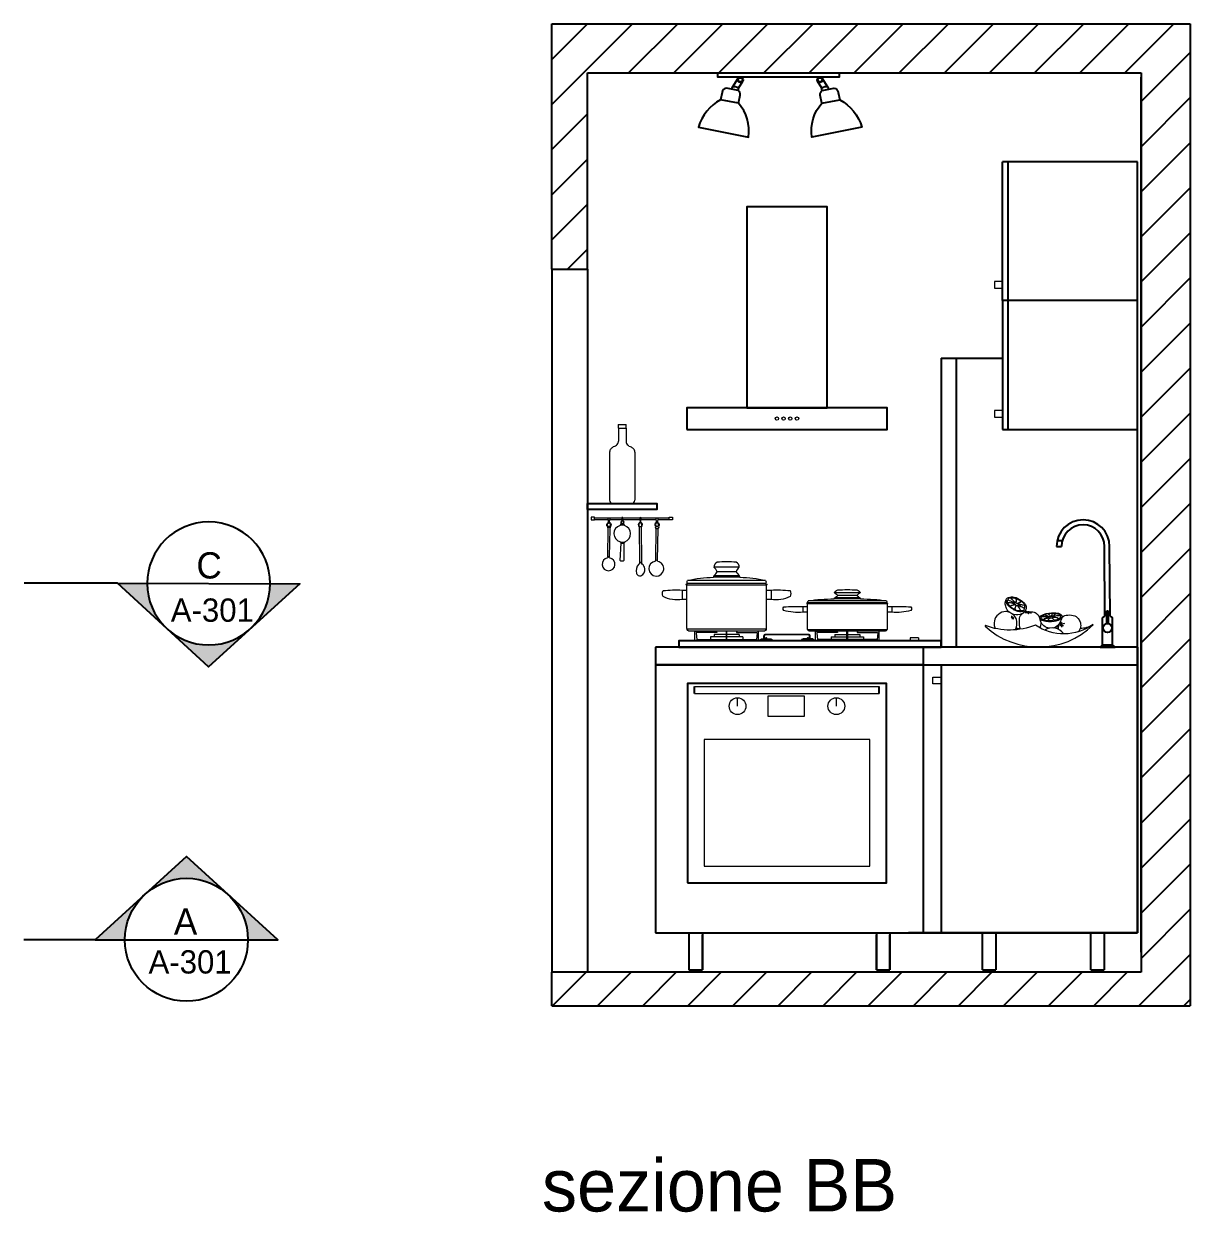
# Model space of a CAD drawing. Header units: inches. Extents: x 17 to 5794, y -332 to 770.
# Drawn here: x 2289.6 to 2637.9, y 412.7 to 767.7 of the extents above; entities that cross this region are included whole.
import ezdxf

# ---------------------------------------------------------------- set-up
doc = ezdxf.new("R2010")
doc.units = ezdxf.units.IN
doc.header["$MEASUREMENT"] = 0
doc.layers.get('Defpoints').update_dxf_attribs({"color": 6})
for name, color, linetype in [('A-ANNO-SYMB', 3, 'Continuous'), ('A-FURN', 5, 'Continuous'), ('A-SECT-MCUT', 7, 'Continuous'), ('porta sez', 8, 'Continuous'), ('tratt', 2, 'Continuous')]:
    doc.layers.add(name, color=color, linetype=linetype)
doc.layers.add('accessori', color=9, linetype='Continuous', lineweight=13)

# ---------------------------------------------------------------- blocks, each defined once
blk = doc.blocks.new('Sezioni')
h = blk.add_hatch(color=256)
h.dxf.hatch_style = 1
h.paths.add_polyline_path([(52520.8, 47455.1), (52264, 47220.9), (52417.6, 47220.9, -0.210523)])
h.paths.add_polyline_path([(52735.1, 47651.7), (52520.8, 47455.1, -0.388338), (52949.4, 47455.1)])
h.paths.add_polyline_path([(52949.4, 47455.1, -0.210523), (53052.6, 47220.9), (53206.2, 47220.9)])
blk.add_lwpolyline([(52264, 47220.9), (53206.2, 47220.9), (52735.1, 47651.7)], close=True)
blk.add_circle((52735.1, 47220.9), 317.5)

msp = doc.modelspace()

# ---------------------------------------------------------------- hatches: boundary and pattern name
at = {"layer": 'Defpoints'}
h = msp.add_hatch(dxfattribs=at)
h.set_pattern_fill('ANSI31', color=256, scale=3)
h.set_pattern_definition([(45, (-309.113, -962.129), (-6.735192, 6.735192), [])])
h.paths.add_polyline_path([(2457.921, 753.023), (2623.255, 753.023), (2623.255, 484.346), (2457.921, 484.346)], flags=16)
h.paths.add_polyline_path([(2457.921, 484.346), (2447.255, 484.346), (2447.255, 474.344), (2637.909, 474.344), (2637.909, 767.678), (2447.255, 767.678), (2447.255, 694.346), (2457.921, 694.346)])

# ---------------------------------------------------------------- linework, layer by layer
at = {"color": 0, "linetype": 'ByBlock'}
for p, q in [((2597.969, 611.547), (2599.469, 611.547)), ((2598.161, 613.282), (2599.707, 613.281)), ((2612.451, 590.69), (2612.341, 611.547)), ((2613.967, 590.69), (2613.841, 611.547)), ((2614.717, 582.188), (2614.717, 590.219))]:
    msp.add_line(p, q, dxfattribs=at)
for p, q in [((2611.722, 590.219), (2612.451, 590.69)), ((2611.722, 582.188), (2611.722, 590.219)), ((2612.993, 592.301), (2613.434, 592.301)), ((2612.996, 588.463), (2612.993, 592.301)), ((2613.434, 592.301), (2613.431, 588.465)), ((2613.967, 590.69), (2614.717, 590.219)), ((2611.061, 581.483), (2611.722, 582.188)), ((2611.061, 581.483), (2615.467, 581.483)), ((2611.722, 582.188), (2614.717, 582.188)), ((2615.467, 581.483), (2614.717, 582.188))]:
    msp.add_line(p, q)
msp.add_circle((2613.219, 587.177), 1.305, dxfattribs=at)
for radius in [7.936, 6.436]:
    msp.add_arc((2605.905, 611.547), radius, 0, 180, dxfattribs=at)
at = {"layer": 'A-ANNO-SYMB'}
for p, q in [((2317.528, 600.577), (2289.639, 600.577)), ((2310.865, 494.038), (2289.553, 494.055))]:
    msp.add_line(p, q, dxfattribs=at)
at = {"layer": 'A-FURN'}
for p, q in [((2501.171, 748.753), (2502.891, 751.384)), ((2529.72, 748.753), (2528.001, 751.384)), ((2502.975, 743.947), (2497.619, 744.988)), ((2527.916, 743.947), (2533.272, 744.988)), ((2622.194, 496.15), (2622.194, 667.81)), ((2581.899, 650.156), (2581.899, 652.156)), ((2622.194, 581.483), (2478.208, 581.483)), ((2478.208, 581.483), (2478.208, 496.15)), ((2558.194, 581.483), (2558.194, 576.15)), ((2558.194, 581.483), (2558.194, 576.15)), ((2622.194, 581.483), (2622.194, 496.15)), ((2478.208, 576.15), (2622.194, 576.15)), ((2558.208, 576.15), (2478.208, 576.15)), ((2518.208, 576.15), (2503.208, 576.15)), ((2558.208, 496.15), (2558.208, 576.15)), ((2563.527, 576.15), (2563.527, 496.15)), ((2563.527, 576.15), (2563.527, 496.15)), ((2478.208, 496.15), (2558.208, 496.15)), ((2488.214, 496.15), (2488.214, 485.11)), ((2492.208, 496.15), (2492.208, 485.11)), ((2492.208, 485.11), (2492.208, 495.479)), ((2492.208, 485.11), (2492.208, 495.479)), ((2544.208, 496.15), (2544.208, 485.11)), ((2544.208, 485.11), (2544.208, 495.479)), ((2548.208, 496.15), (2548.208, 485.781)), ((2548.208, 496.15), (2548.208, 485.11)), ((2548.208, 485.11), (2548.208, 495.479)), ((2622.194, 496.15), (2553.739, 496.15)), ((2563.527, 496.15), (2622.194, 496.15)), ((2575.846, 485.11), (2575.846, 496.15)), ((2579.846, 496.15), (2579.846, 485.11)), ((2608.194, 485.11), (2608.194, 496.15)), ((2612.194, 496.15), (2612.194, 485.11)), ((2488.214, 485.11), (2492.208, 485.11)), ((2544.208, 485.11), (2548.201, 485.11)), ((2575.846, 485.11), (2579.84, 485.11)), ((2608.194, 485.11), (2612.187, 485.11))]:
    msp.add_line(p, q, dxfattribs=at)
at = {"layer": 'A-FURN', "ltscale": 11}
for p, q in [((2581.894, 684.983), (2581.894, 726.483)), ((2583.394, 726.483), (2581.894, 726.483)), ((2583.394, 726.483), (2583.394, 646.483)), ((2622.194, 726.483), (2583.394, 726.483)), ((2622.194, 646.483), (2622.194, 726.483)), ((2583.394, 685.483), (2583.394, 684.483)), ((2581.894, 684.983), (2581.894, 646.483)), ((2583.394, 684.983), (2581.894, 684.983)), ((2622.194, 684.983), (2583.394, 684.983)), ((2563.527, 667.81), (2581.894, 667.81)), ((2563.527, 667.81), (2563.527, 581.483)), ((2568.045, 667.81), (2568.045, 581.483)), ((2581.894, 646.483), (2622.194, 646.483))]:
    msp.add_line(p, q, dxfattribs=at)
at = {"layer": 'A-FURN'}
for points in [[(2496.832, 753.023), (2533.113, 753.023), (2533.113, 751.75), (2496.832, 751.75)], [(2505.472, 652.983), (2529.472, 652.983), (2529.472, 712.983), (2505.472, 712.983)], [(2487.572, 646.483), (2547.372, 646.483), (2547.372, 652.983), (2487.572, 652.983)], [(2457.921, 624.353), (2478.627, 624.353), (2478.627, 622.549), (2457.921, 622.549)], [(2563.527, 583.38), (2485.216, 583.38), (2485.216, 581.483), (2563.527, 581.483)], [(2487.724, 511.078), (2547.224, 511.078), (2547.224, 570.578), (2487.724, 570.578)]]:
    msp.add_lwpolyline(points, close=True, dxfattribs=at)
for points in [[(2502.863, 747.724, 0.2118588), (2503.014, 748.405), (2504.258, 750.539)], [(2528.028, 747.724, -0.2118588), (2527.877, 748.405), (2526.633, 750.539)]]:
    msp.add_lwpolyline(points, format="xyb", dxfattribs=at)
for points in [[(2502.975, 743.947), (2503.496, 746.326, 0.2754265), (2502.863, 747.724), (2499.441, 748.421, 0.3376025), (2498.102, 747.181), (2497.619, 744.988, 0.1935338), (2491.039, 736.798), (2505.983, 733.836, 0.2261473)], [(2527.916, 743.947), (2527.395, 746.326, -0.2754265), (2528.028, 747.724), (2531.45, 748.421, -0.3376025), (2532.789, 747.181), (2533.272, 744.988, -0.1935338), (2539.852, 736.798), (2524.908, 733.836, -0.2261473)]]:
    msp.add_lwpolyline(points, format="xyb", close=True, dxfattribs=at)
for centre, radius in [((2503.564, 750.944), 0.804), ((2503.564, 750.944), 0.624), ((2527.327, 750.944), 0.804), ((2527.327, 750.944), 0.624)]:
    msp.add_circle(centre, radius, dxfattribs=at)
for centre, radius, start, end in [((2501.696, 748.174), 0.782, 132.13487, 183.93746), ((2501.74, 746.712), 2.119, 53.02123, 105.56655), ((2529.151, 746.712), 2.119, 74.43345, 126.97877), ((2529.195, 748.174), 0.782, 356.06254, 47.86513)]:
    msp.add_arc(centre, radius, start, end, dxfattribs=at)
at = {"layer": 'A-SECT-MCUT', "linetype": 'ByBlock', "ltscale": 11}
for p, q in [((2447.255, 694.346), (2447.255, 767.678)), ((2637.909, 767.678), (2637.909, 474.344)), ((2457.921, 694.346), (2457.921, 753.023)), ((2623.255, 753.023), (2623.255, 484.346)), ((2447.255, 694.346), (2457.921, 694.346)), ((2623.255, 484.346), (2447.255, 484.346)), ((2447.255, 474.344), (2447.255, 484.346)), ((2447.255, 474.344), (2637.909, 474.344))]:
    msp.add_line(p, q, dxfattribs=at)
at = {"layer": 'A-SECT-MCUT'}
msp.add_line((2457.921, 753.023), (2623.255, 753.023), dxfattribs=at)
for points in [[(2447.255, 767.678), (2637.909, 767.678)], [(2623.255, 490.344), (2623.255, 751.678)]]:
    msp.add_lwpolyline(points, dxfattribs=at)
at = {"layer": 'accessori'}
for p, q in [((2581.899, 690.656), (2579.436, 690.656)), ((2579.436, 690.656), (2579.436, 688.656)), ((2579.436, 688.656), (2581.899, 688.656)), ((2581.899, 652.156), (2579.436, 652.156)), ((2579.436, 652.156), (2579.436, 650.156)), ((2579.436, 650.156), (2581.899, 650.156)), ((2459.974, 620.099), (2464.121, 620.099)), ((2459.974, 619.615), (2464.118, 619.615)), ((2464.524, 619.615), (2468.191, 619.615)), ((2464.547, 620.099), (2468.2, 620.099)), ((2468.524, 618.263), (2468.113, 618.263)), ((2468.437, 620.099), (2473.496, 620.099)), ((2468.446, 619.615), (2473.509, 619.615)), ((2473.915, 619.615), (2478.46, 619.615)), ((2473.938, 620.099), (2478.437, 620.099)), ((2478.935, 619.615), (2482.314, 619.615)), ((2478.958, 620.099), (2482.314, 620.099)), ((2473.495, 617.538), (2473.936, 617.538)), ((2478.217, 607.504), (2478.809, 607.473)), ((2503.241, 605.312), (2495.652, 605.312)), ((2502.293, 603.984), (2496.6, 603.984)), ((2511.116, 601.375), (2487.777, 601.375)), ((2511.116, 600.426), (2487.777, 600.426)), ((2503.432, 602.324), (2495.507, 602.324)), ((2503.287, 602.798), (2495.652, 602.798)), ((2486.164, 598.529), (2486.164, 595.683)), ((2511.305, 599.952), (2487.588, 599.952)), ((2512.728, 598.529), (2512.728, 595.683)), ((2539.292, 597.666), (2531.703, 597.666)), ((2538.344, 596.869), (2532.651, 596.869)), ((2522.216, 593.596), (2522.216, 591.888)), ((2522.216, 593.596), (2523.639, 593.596)), ((2547.356, 594.45), (2523.639, 594.45)), ((2523.639, 586.765), (2523.639, 594.45)), ((2547.167, 595.303), (2523.828, 595.303)), ((2547.167, 594.734), (2523.828, 594.734)), ((2539.483, 595.873), (2531.558, 595.873)), ((2539.339, 596.157), (2531.703, 596.157)), ((2547.356, 594.45), (2547.356, 586.765)), ((2547.356, 593.596), (2548.78, 593.596)), ((2548.78, 593.596), (2548.78, 591.888)), ((2523.639, 591.888), (2522.216, 591.888)), ((2548.78, 591.888), (2547.356, 591.888)), ((2511.261, 586.857), (2487.632, 586.857)), ((2547.312, 586.593), (2523.683, 586.593)), ((2546.408, 586.196), (2524.587, 586.196)), ((2490.543, 583.76), (2499.352, 583.76)), ((2494.615, 584.519), (2494.615, 583.76)), ((2499.352, 584.519), (2494.615, 584.519)), ((2499.352, 585.278), (2495.733, 585.278)), ((2495.733, 585.278), (2495.733, 584.519)), ((2503.16, 585.278), (2499.541, 585.278)), ((2504.278, 584.519), (2499.541, 584.519)), ((2499.541, 583.76), (2508.35, 583.76)), ((2503.16, 585.278), (2503.16, 584.519)), ((2504.278, 584.519), (2504.278, 583.76)), ((2509.421, 583.77), (2513.089, 583.77)), ((2509.421, 583.77), (2509.421, 583.38)), ((2509.737, 583.929), (2512.773, 583.929)), ((2509.737, 583.929), (2509.737, 583.77)), ((2511.065, 583.929), (2511.065, 584.131)), ((2511.445, 583.929), (2511.445, 584.131)), ((2512.773, 583.929), (2512.773, 583.77)), ((2513.089, 583.77), (2513.089, 583.38)), ((2525.523, 583.77), (2521.855, 583.77)), ((2521.855, 583.77), (2521.855, 583.38)), ((2525.207, 583.929), (2522.171, 583.929)), ((2522.171, 583.929), (2522.171, 583.77)), ((2523.499, 583.929), (2523.499, 584.131)), ((2523.879, 583.929), (2523.879, 584.131)), ((2525.207, 583.929), (2525.207, 583.77)), ((2525.523, 583.77), (2525.523, 583.38)), ((2535.403, 583.76), (2526.594, 583.76)), ((2530.666, 584.519), (2530.666, 583.76)), ((2530.666, 584.519), (2535.403, 584.519)), ((2531.784, 585.278), (2535.403, 585.278)), ((2531.784, 585.278), (2531.784, 584.519)), ((2535.592, 585.278), (2539.211, 585.278)), ((2535.592, 584.519), (2540.329, 584.519)), ((2544.401, 583.76), (2535.592, 583.76)), ((2539.211, 585.278), (2539.211, 584.519)), ((2540.329, 584.519), (2540.329, 583.76)), ((2556.808, 584.274), (2554.243, 584.274)), ((2554.243, 584.274), (2554.243, 583.38)), ((2556.808, 584.274), (2556.808, 583.38)), ((2561.069, 572.476), (2563.532, 572.476)), ((2561.069, 570.476), (2561.069, 572.476)), ((2489.903, 569.757), (2545.046, 569.757)), ((2563.532, 570.476), (2561.069, 570.476)), ((2489.903, 567.578), (2545.046, 567.578)), ((2502.724, 563.832), (2502.724, 566.332)), ((2532.224, 563.832), (2532.224, 566.332))]:
    msp.add_line(p, q, dxfattribs=at)
at = {"layer": 'accessori', "linetype": 'Continuous'}
for p, q in [((2467.061, 647.994), (2467.061, 646.881)), ((2467.061, 647.994), (2469.487, 647.994)), ((2467.061, 646.881), (2467.135, 646.881)), ((2467.061, 646.881), (2469.487, 646.881)), ((2467.135, 646.881), (2467.135, 643.031)), ((2469.413, 646.881), (2469.413, 643.031)), ((2469.487, 646.881), (2469.487, 647.994)), ((2464.505, 639.705), (2464.505, 625.332)), ((2472.043, 639.705), (2472.043, 625.332)), ((2472.043, 639.705), (2472.043, 625.332)), ((2465.484, 624.353), (2468.274, 624.353)), ((2471.064, 624.353), (2468.274, 624.353))]:
    msp.add_line(p, q, dxfattribs=at)
at = {"layer": 'accessori'}
for points in [[(2459.974, 619.461), (2459.974, 620.246), (2458.986, 620.246), (2458.986, 619.461)], [(2482.314, 620.246), (2483.302, 620.246), (2483.302, 619.461), (2482.314, 619.461)], [(2511.731, 560.832), (2522.731, 560.832), (2522.731, 566.832), (2511.731, 566.832)], [(2492.724, 516.078), (2542.224, 516.078), (2542.224, 553.912), (2492.724, 553.912)]]:
    msp.add_lwpolyline(points, close=True, dxfattribs=at)
for points in [[(2463.96, 617.426, -0.5647578), (2464.097, 618.678, 0.1698701), (2464.22, 619.003, -0.0193531), (2464.105, 619.716), (2464.121, 620.099, -0.1837444), (2464.547, 620.099), (2464.547, 619.716, 0.0154589), (2464.404, 619.003, 0.168403), (2464.529, 618.678, -0.5239228), (2464.735, 617.488)], [(2478.362, 616.87), (2478.217, 607.504, -0.3348314), (2478.18, 607.117, 12.7805113), (2478.873, 607.093, -0.2305285), (2478.809, 607.473), (2479.026, 616.87)], [(2469.062, 612.966, 0.0053521), (2468.79, 612.551), (2468.77, 607.349, -0.4420879), (2467.641, 607.349), (2468.01, 612.551, 0.0873446), (2467.723, 612.921)], [(2463.968, 608.421, -0.2761309), (2463.906, 608.109, 13.1402256), (2464.488, 608.109, -0.2894844), (2464.427, 608.421)], [(2473.388, 606.813, -0.3745523), (2473.276, 606.217, 0.3162585), (2472.583, 603.486, 0.4296962), (2473.856, 602.756, 0.3367569), (2475.035, 604.963, 0.1735061), (2474.193, 606.292, -0.2990263), (2474.131, 606.813)], [(2503.432, 602.324, -0.0608976), (2511.116, 601.375, -0.2728287), (2511.116, 600.426, -0.8730817), (2511.305, 599.952), (2511.305, 587.144, -0.4142136), (2510.357, 586.196), (2488.536, 586.196, -0.4142136), (2487.588, 587.144), (2487.588, 599.952, -1.2119052), (2487.777, 600.426, -0.2728287), (2487.777, 601.375, -0.0612609), (2495.507, 602.324, -0.0612609)], [(2487.588, 595.683), (2486.164, 595.683, -0.1573889), (2480.472, 596.568, -0.2194074), (2480.472, 598.367, -0.0329245), (2486.164, 598.529), (2487.588, 598.529)], [(2511.305, 598.529), (2512.728, 598.529, -0.0329245), (2518.421, 598.367, -0.2194074), (2518.421, 596.568, -0.1573889), (2512.728, 595.683), (2511.305, 595.683)], [(2582.963, 595.167, -0.4052327), (2583.632, 596.317, -0.1118742), (2585.332, 596.411, -0.1252121), (2587.433, 595.381, -0.0153689), (2588.049, 594.913, -0.0699605), (2588.704, 594.218, -0.1454616), (2588.865, 592.88, -0.2552133), (2588.396, 592.198, -0.1465984), (2586.469, 592.131, -0.0937088), (2584.984, 592.76, -0.0705656), (2583.512, 593.95, -0.211187), (2582.963, 595.167)], [(2584.048, 591.804, -0.2196672), (2583.07, 593.025, -0.1257382), (2582.69, 594.341, -0.1934442), (2583.064, 595.878)], [(2585.028, 594.836, -0.0259387), (2585.416, 594.608, -0.5770119), (2585.377, 594.485, -0.1641827), (2585.073, 594.473, 0.0809162), (2583.421, 594.721, 0.3335446), (2583.393, 594.56, 0.1760281), (2584.169, 593.701, -0.3819051), (2584.172, 593.828, -0.0744886), (2585.072, 594.089, 0.1857747), (2585.546, 594.242, 0.3966691), (2585.462, 594.379, 0.0232363), (2585.087, 594.439, 0.0483173), (2584.257, 594.664)], [(2587.346, 595.151, -0.0596731), (2586.837, 594.713, -0.1794015), (2586.222, 594.513, -0.3679919), (2585.987, 594.641, 0.0049092), (2585.934, 594.783, -0.0308245), (2585.981, 595.409, -0.1614932), (2585.981, 595.805, 0.2175777), (2585.948, 595.488, -0.0827133), (2585.819, 594.73, -0.4512109), (2585.622, 594.783, 0.0453636), (2585.386, 595.042, 0.0127085), (2584.74, 595.676, -0.0848838), (2584.463, 596.076, 0.1219388), (2584.26, 596.125, 0.113051), (2583.652, 595.957, 0.183536), (2583.421, 595.615, -0.0355469), (2585.028, 594.836, -0.0423082), (2585.477, 594.661, 0.6928401), (2585.569, 594.722, 0.1025415), (2585.501, 594.866, 0.0098416), (2584.833, 595.566, -0.1460465), (2584.463, 596.076, -0.4144071), (2584.511, 596.146, -0.168314), (2585.931, 595.943, -0.2429879), (2585.981, 595.805, -0.1949847), (2586.22, 595.852, -0.1246909), (2587.326, 595.202, 0.4655358), (2587.397, 595.133, -0.1658659), (2588.075, 594.623, 0.2534136), (2588.19, 594.517, -0.1516839), (2588.487, 594.037, -0.3431676), (2588.418, 593.938, 0.0606499), (2587.264, 594.091)], [(2585.565, 592.855, 0.0758519), (2585.79, 593.619, -0.1406601), (2585.934, 593.945, -0.3603056), (2586.207, 593.924, -0.0826118), (2586.405, 593.693, -0.0910138), (2586.979, 592.938)], [(2587.674, 593.409, -0.0214347), (2586.912, 593.711, 0.0533912), (2586.502, 593.912, 0.688602), (2586.384, 593.818, -0.059615), (2586.957, 592.979, -0.0421386), (2587.154, 592.537, 0.421541), (2587.268, 592.392, 0.1954541), (2588.175, 592.544, 0.3733933), (2588.411, 592.872, 0.7305078), (2588.335, 592.994, 0.063268), (2586.967, 593.738, -0.1216749), (2586.58, 594.009, -0.9775388), (2586.623, 594.108, -0.0152384), (2587.266, 594.091)], [(2588.986, 592.085, 0.1432577), (2588.68, 592.428, -0.1466536), (2587.686, 591.465, -0.1868178), (2585.202, 591.221, -0.0892478), (2584.048, 591.804, 0.1946637), (2581.67, 591.901, 0.1239004), (2579.786, 590.343, 0.1363441), (2579.357, 588.187, 0.1303076), (2579.698, 587.028, 0.1303076)], [(2585.538, 586.625, 0.0885548), (2585.996, 587.499, 0.1115786), (2586.022, 589.68, 0.1239352), (2585.282, 590.914, 0.1014528), (2584.599, 591.461)], [(2587.264, 586.826, -0.0698927), (2587.038, 587.4, -0.0934733), (2586.97, 590.114, -0.2068037), (2587.805, 591.532)], [(2588.252, 591.872, -0.1849235), (2590.31, 592.013, -0.117874), (2591.559, 591.769, -0.1887802), (2592.713, 590.738, -0.177722), (2593.215, 587.875)], [(2592.996, 590.148, -0.2411021), (2593.294, 590.862, -0.1322888), (2596.494, 591.703, -0.043816), (2598.146, 591.662, -0.2138266), (2599.555, 590.897, -0.3203829), (2599.53, 590.18)], [(2595.89, 587.135, -0.0564579), (2594.982, 587.34, -0.2861374), (2592.996, 590.148, 0.1619699), (2593.969, 589.39, 0.1069503), (2597.256, 589.217, 0.1268061), (2599.53, 590.18, -0.1077799), (2598.665, 588.278, -0.1966037), (2597.157, 587.191)], [(2596.584, 591.508, -0.0761763), (2597.335, 591.478, -0.0901114), (2598.252, 591.418, -0.242563), (2598.763, 591.208, -0.3204599), (2599.138, 590.832, -0.2467062), (2599.153, 590.277, -0.0918013), (2598.657, 589.932, -0.1180665), (2597.365, 589.481, -0.082388), (2595.638, 589.331, -0.1160849), (2594.466, 589.466, -0.0841813), (2593.833, 589.724, -0.2481723), (2593.414, 590.292, -0.3883464), (2593.7, 590.757, -0.1463515), (2594.316, 591.073, -0.0695964), (2595.608, 590.621, -0.0703294), (2595.767, 590.536, -0.5491836), (2595.778, 590.479, -0.1070332), (2595.384, 590.423, 0.0782541), (2593.491, 590.505, 0.2116659), (2593.415, 590.452)], [(2594.01, 589.626, -0.3777422), (2594.128, 589.751, -0.1303328), (2595.638, 590.202, -0.1248124), (2595.867, 590.218, -0.3772407), (2595.925, 590.152, -0.1797645), (2595.838, 590, 0.0387194), (2595.681, 589.827, 0.1245707), (2595.441, 589.316, 0.0330268), (2595.487, 589.454, -0.1263845), (2596.056, 590.167, -0.2110474), (2596.292, 590.263, -0.2055359), (2596.551, 590.19, -0.0363293), (2596.938, 589.908)], [(2599.65, 590.456, -0.1933422), (2601.373, 591.059, -0.1071134), (2603.475, 590.806, -0.1759587), (2604.701, 589.639, -0.1358188), (2605.149, 588.336, -0.1745798), (2604.954, 586.838, -0.167128), (2604.49, 586.049)], [(2489.959, 583.38), (2489.959, 586.006, -0.4142136), (2490.149, 586.196), (2496.207, 586.196, -0.453808), (2496.491, 585.816), (2490.529, 585.816, 0.4142136), (2490.339, 585.627), (2490.543, 583.76)], [(2508.934, 583.38), (2508.934, 586.006, 0.4142136), (2508.744, 586.196), (2502.686, 586.196, 0.453808), (2502.402, 585.816), (2508.364, 585.816, -0.4142136), (2508.554, 585.627), (2508.35, 583.76)], [(2526.01, 583.38), (2526.01, 586.006, -0.4142136), (2526.2, 586.196), (2532.258, 586.196, -0.453808), (2532.542, 585.816), (2526.58, 585.816, 0.4142136), (2526.39, 585.627), (2526.594, 583.76)], [(2544.985, 583.38), (2544.985, 586.006, 0.4142136), (2544.795, 586.196), (2538.737, 586.196, 0.453808), (2538.453, 585.816), (2544.415, 585.816, -0.4142136), (2544.605, 585.627), (2544.401, 583.76)], [(2608.897, 588.255, -0.3196975), (2591.689, 588.045, -0.1876238), (2576.725, 587.904, 0.8220897), (2576.646, 587.775, 0.400305), (2608.951, 588.123)], [(2593.215, 587.875, -0.0442883), (2592.983, 587.243, -0.0442883)], [(2598.581, 587.892, -0.0178454), (2598.599, 588.178, -0.0178454)], [(2510.598, 583.929), (2510.598, 584.818, -0.4142136), (2511.168, 585.387), (2523.776, 585.387, -0.4142136), (2524.346, 584.818), (2524.346, 583.929)], [(2510.788, 583.929), (2510.788, 584.818, -0.4142136), (2511.168, 585.198), (2523.776, 585.198, -0.4142136), (2524.156, 584.818), (2524.156, 583.929)]]:
    msp.add_lwpolyline(points, format="xyb", dxfattribs=at)
for points in [[(2468.113, 619.146, 0.4692184), (2467.949, 618.284, 0.1606897), (2467.661, 617.791, 0.7811991), (2467.723, 612.921, 0.2231112), (2469.062, 612.966, 0.7289575), (2468.975, 617.791, 0.1606897), (2468.688, 618.284, 0.4692184), (2468.524, 619.146, -0.0781796), (2468.442, 620.172, 0.3866659), (2468.195, 620.172, -0.0781796)], [(2474.131, 606.813), (2474.049, 617.434, 0.5582778), (2473.93, 618.693, -0.2186341), (2473.795, 619.003, -0.0154589), (2473.938, 619.716), (2473.938, 620.099, 0.2397107), (2473.496, 620.099), (2473.496, 619.716, 0.0193531), (2473.611, 619.003, -0.1949495), (2473.481, 618.683, 0.5517162), (2473.342, 617.434), (2473.388, 606.813)], [(2478.958, 620.099, -0.0391419), (2478.935, 619.615, 0.1393751), (2478.851, 618.83, -0.4566035), (2479.112, 617.434, -0.3803787), (2479.026, 616.87, -0.0826595), (2478.693, 616.81, -0.082637), (2478.362, 616.87, -0.3803787), (2478.276, 617.434, -0.4561746), (2478.545, 618.83, 0.1393751), (2478.46, 619.615, -0.0390651), (2478.437, 620.099, -0.1603126)], [(2478.959, 617.538, 0.4832614), (2478.826, 618.571, -0.035436), (2478.694, 618.671, -0.035436), (2478.562, 618.571, 0.4832614), (2478.429, 617.538)], [(2464.089, 617.303), (2464.603, 617.303, -0.0206169), (2464.585, 616.779), (2464.427, 608.421), (2463.968, 608.421), (2464.108, 616.779, -0.0206169)]]:
    msp.add_lwpolyline(points, format="xyb", close=True, dxfattribs=at)
for points in [[(2464.092, 617.081), (2463.978, 617.081), (2463.951, 617.615), (2464.742, 617.615), (2464.715, 617.081), (2464.601, 617.081)], [(2499.541, 583.38), (2499.541, 586.196), (2499.352, 586.196), (2499.352, 583.38)], [(2535.403, 583.38), (2535.403, 586.196), (2535.592, 586.196), (2535.592, 583.38)]]:
    msp.add_lwpolyline(points, dxfattribs=at)
for centre, radius in [((2514.472, 649.733), 0.5), ((2516.472, 649.733), 0.5), ((2518.472, 649.733), 0.5), ((2520.472, 649.733), 0.5), ((2502.724, 563.832), 2.5), ((2532.224, 563.832), 2.5)]:
    msp.add_circle(centre, radius, dxfattribs=at)
at = {"layer": 'accessori', "linetype": 'Continuous'}
for centre, radius, start, end in [((2465.293, 643.134), 1.856, 301.37851, 343.95986), ((2465.651, 643.031), 1.484, 343.95986, 0), ((2470.897, 643.031), 1.484, 180, 196.04014), ((2471.255, 643.134), 1.856, 196.04014, 238.62149), ((2465.989, 639.705), 1.484, 136.17374, 180), ((2470.559, 639.705), 1.484, 360, 43.82626), ((2465.484, 625.332), 0.979, 180, 270), ((2471.064, 625.332), 0.979, 270, 0)]:
    msp.add_arc(centre, radius, start, end, dxfattribs=at)
at = {"layer": 'accessori'}
for centre, radius, start, end in [((2464.366, 617.996), 0.564, 125.16935, 222.54833), ((2463.725, 618.984), 0.615, 300.97796, 326.57167), ((2464.313, 618.584), 0.0967, 29.11795, 140.65434), ((2464.901, 618.984), 0.615, 213.42833, 239.02204), ((2464.259, 617.996), 0.564, 317.45167, 54.83065), ((2468.387, 618.704), 0.422, 93.69917, 217.38529), ((2469.333, 617.576), 1.401, 150.60332, 166.87087), ((2468.318, 616.811), 1.137, 72.12737, 107.87263), ((2468.302, 618.7), 0.355, 225.13294, 304.48482), ((2468.264, 618.732), 0.404, 306.34177, 76.29221), ((2467.303, 617.576), 1.401, 13.12913, 29.39668), ((2473.725, 618.015), 0.53, 123.50862, 244.29311), ((2473.116, 618.984), 0.615, 300.97796, 329.81352), ((2473.717, 619.494), 0.644, 69.94131, 110.05869), ((2473.703, 618.66), 0.058, 17.99857, 165.07492), ((2474.292, 618.984), 0.615, 209.86535, 239.02204), ((2473.574, 618.014), 0.598, 307.27862, 47.83143), ((2468.414, 615.991), 3.463, 263.30778, 276.24451), ((2497.382, 605.286), 1.731, 116.85815, 179.13108), ((2494.195, 603.269), 2.509, 16.55412, 54.52123), ((2493.825, 605.232), 3.042, 306.88754, 335.79284), ((2499.446, 567.096), 39.836, 85.90294, 94.09706), ((2501.511, 605.286), 1.731, 0.86892, 63.14185), ((2504.697, 603.269), 2.509, 125.47877, 163.44588), ((2508.093, 607.84), 6.966, 213.61534, 226.37423), ((2496.489, 602.284), 0.983, 148.4225, 177.64801), ((2502.45, 602.284), 0.983, 2.35199, 31.5775), ((2584.458, 595.09), 1.2, 167.14145, 197.89563), ((2583.494, 595.414), 0.214, 110.01881, 195.58823), ((2583.369, 594.808), 0.102, 239.05555, 300.94445), ((2585.345, 594.553), 1.452, 215.93277, 244.97133), ((2585.937, 594.549), 1.782, 227.38407, 251.71789), ((2585.893, 587.31), 6.829, 91.51093, 96.91074), ((2584.515, 593.815), 1.29, 311.99814, 351.26095), ((2585.441, 592.982), 0.14, 243.52579, 328.97428), ((2585.768, 592.898), 0.207, 176.83779, 207.36719), ((2585.722, 594.03), 0.106, 7.90979, 94.80747), ((2593.236, 593.173), 7.459, 173.29353, 176.57317), ((2586.548, 594.402), 0.127, 170.17269, 255.67229), ((2588.234, 591.727), 3.248, 116.40961, 123.90456), ((2586.856, 594.766), 0.594, 235.12991, 272.83143), ((2586.229, 595.797), 1.289, 295.78066, 329.56351), ((2586.622, 587.321), 6.857, 74.8086, 87.79609), ((2588.37, 593.155), 0.163, 256.14337, 302.00279), ((2588.516, 593.932), 0.0981, 176.8317, 252.59403), ((2587.623, 593.435), 0.933, 333.35754, 14.68599), ((2588.381, 593.727), 0.154, 338.98818, 46.63668), ((2583.66, 589.815), 1.167, 2.32359, 39.05026), ((2583.806, 590.643), 0.876, 345.67263, 9.29669), ((2584.862, 590.287), 0.178, 13.87496, 158.60422), ((2585.045, 590.365), 0.282, 166.88651, 268.16123), ((2584.751, 589.306), 0.76, 47.06403, 86.2315), ((2584.925, 590.206), 0.165, 275.42405, 48.33356), ((2586.113, 593.129), 0.621, 211.567, 254.72951), ((2586.561, 593.767), 1.381, 243.70195, 275.28637), ((2586.92, 592.853), 0.516, 243.30827, 287.72843), ((2587.052, 592.477), 0.118, 282.57224, 30.40299), ((2588.838, 589.388), 2.351, 75.13667, 95.49768), ((2589.049, 591.693), 0.394, 355.20655, 54.37252), ((2589.544, 591.84), 0.133, 359.24952, 176.69126), ((2589.562, 591.67), 0.121, 184.65323, 335.34374), ((2590.054, 590.646), 1.046, 63.11417, 111.4368), ((2589.67, 591.729), 0.109, 308.20833, 86.62054), ((2595.55, 587.536), 2.645, 111.75516, 123.56152), ((2595.12, 589.92), 1.406, 97.70202, 124.90819), ((2595.597, 587.794), 2.427, 99.40846, 115.03378), ((2595.557, 589.774), 1.66, 87.19841, 112.10886), ((2591.121, 580.372), 11.204, 66.1908, 69.86689), ((2595.128, 592.232), 2.046, 272.0017, 285.60045), ((2595.403, 589.678), 0.745, 66.91021, 91.4729), ((2584.974, 580.572), 15.146, 42.30785, 45.69161), ((2596.205, 590.21), 1.348, 74.33331, 114.88193), ((2595.944, 591.371), 0.806, 248.13311, 279.13037), ((2595.68, 590.314), 0.0517, 268.6459, 72.41722), ((2596.078, 590.708), 0.133, 267.28646, 332.17069), ((2596.444, 591.146), 0.466, 234.63453, 266.50914), ((2596.061, 590.684), 0.141, 344.2524, 35.77649), ((2596.392, 590.887), 0.207, 276.65076, 1.41557), ((2596.636, 590.272), 0.0784, 119.97435, 237.82078), ((2596.805, 590.817), 0.219, 159.92533, 219.46089), ((2593.876, 586.703), 4.433, 40.22028, 52.18478), ((2596.758, 589.765), 0.597, 78.58059, 105.65882), ((2594.665, 591.344), 1.986, 346.85818, 4.91003), ((2596.732, 590.814), 0.166, 234.82866, 284.83345), ((2596.788, 590.575), 0.0284, 96.4757, 275.8182), ((2596.241, 591.703), 1.178, 296.89951, 316.77068), ((2596.823, 590.449), 0.0428, 108.55436, 237.15847), ((2596.1, 591.553), 1.171, 305.78906, 317.23905), ((2596.928, 590.989), 0.463, 252.73542, 285.30887), ((2597.233, 591.51), 1.179, 248.44372, 253.00543), ((2597.074, 589.644), 0.886, 93.09487, 107.33625), ((2597.094, 587.449), 2.909, 61.35905, 94.29218), ((2597.004, 587.003), 3.382, 77.2149, 91.95441), ((2599.811, 588.027), 3.949, 118.9862, 136.22631), ((2598.645, 586.679), 4.18, 84.55476, 112.93142), ((2597.204, 589.496), 0.09, 338.67277, 50.64638), ((2597.427, 588.441), 1.888, 55.7755, 80.06981), ((2585.49, 579.731), 7.306, 83.66321, 87.52207), ((2586.25, 592.83), 5.838, 270.46016, 278.85595), ((2596.708, 583.055), 4.161, 34.28143, 123.0612), ((2589.307, 614.782), 28.702, 285.96301, 288.85013), ((2590.002, 587.791), 8.58, 353.3526, 0.67309), ((2599.102, 588.585), 0.321, 200.75371, 286.36128), ((2599.433, 587.745), 0.476, 122.14084, 179.66546), ((2599.561, 588.821), 0.443, 151.04253, 241.35615), ((2599.437, 588.188), 0.261, 109.88786, 267.61585), ((2599.332, 588.171), 0.262, 291.22374, 86.27997), ((2599.795, 588.525), 0.388, 119.90773, 196.14328), ((2599.862, 587.878), 0.438, 173.56299, 245.42119), ((2599.924, 588.371), 0.495, 222.24783, 282.38325), ((2600.225, 587.652), 0.839, 72.45423, 138.93392), ((2604.88, 594.523), 7.433, 271.4303, 302.33333), ((2511.255, 584.08), 0.196, 15.0219, 164.9781), ((2523.689, 584.08), 0.196, 15.0219, 164.9781)]:
    msp.add_arc(centre, radius, start, end, dxfattribs=at)
at = {"layer": 'accessori', "extrusion": (0, 0, -1)}
for centre, major_axis, start_param, end_param in [((2533.433, 597.65), (-1.731, 0), 0.0151655, 1.1020331), ((2530.247, 596.44), (2.509, 0), -0.951575, -0.288924), ((2529.876, 597.617), (-3.042, 0), 3.5640872, 4.0685799), ((2535.498, 574.736), (39.836, 0), 4.6408819, 4.7838961), ((2537.562, 597.65), (-1.731, 0), 2.0395595, 3.1264272), ((2540.749, 596.44), (2.509, 0), 3.4305166, 4.0931677), ((2544.145, 599.183), (6.966, 0), 2.3322097, 2.5548944), ((2518.474, 592.959), (2.148, 0), 2.7093266, 3.5732665), ((2520.599, 567.639), (-43.291, 0), 1.4765079, 1.6081584), ((2523.688, 594.603), (0.26, 0), 1.7602815, 5.2839166), ((2524.633, 595.019), (-0.934, 0), -0.5326928, 0.5326928), ((2531.552, 576.733), (31.9, 0), 4.4678483, 4.7125859), ((2532.54, 595.848), (0.983, 0), 3.1826426, 3.6927239), ((2538.501, 595.848), (-0.983, 0), 2.5904614, 3.1005428), ((2539.443, 576.733), (-31.9, 0), 1.5720472, 1.815337), ((2546.362, 595.019), (0.934, 0), -0.5326928, 0.5326928), ((2547.229, 594.584), (0.258, 0), 4.4671939, 7.3381639), ((2550.397, 567.639), (43.291, 0), 4.6750269, 4.8066774), ((2552.521, 592.959), (-2.148, 0), 2.7099188, 3.5738588), ((2520.741, 597.444), (9.377, 0), 1.4128397, 2.037273), ((2550.255, 597.444), (9.377, 0), 1.1043197, 1.728753), ((2524.587, 586.765), (0.949, 0), 1.5707963, 3.1415927), ((2546.408, 586.765), (-0.949, 0), 3.1415927, 4.712389)]:
    msp.add_ellipse(centre, major_axis=major_axis, ratio=0.6, start_param=start_param, end_param=end_param, dxfattribs=at)
at = {"layer": 'accessori', "linetype": 'Continuous'}
for points in [[(2466.26, 641.549), (2466.041, 641.451), (2465.527, 641.273), (2465.117, 640.939), (2464.918, 640.732)], [(2470.288, 641.549), (2470.508, 641.451), (2471.021, 641.273), (2471.431, 640.939), (2471.63, 640.732)]]:
    msp.add_open_spline(points, degree=3, knots=[2.0638036, 2.0638036, 2.0638036, 2.0638036, 3.0650354, 4.2104697, 4.2104697, 4.2104697, 4.2104697], dxfattribs=at)
at = {"layer": 'porta sez'}
for p, q in [((2447.255, 694.346), (2447.255, 484.346)), ((2457.921, 694.346), (2457.921, 484.346)), ((2489.903, 567.578), (2489.903, 569.757)), ((2545.046, 567.578), (2545.046, 569.757))]:
    msp.add_line(p, q, dxfattribs=at)
at = {"layer": 'tratt'}
msp.add_line((2558.208, 496.15), (2622.194, 496.15), dxfattribs=at)

# ---------------------------------------------------------------- block references
at = {"layer": 'A-ANNO-SYMB', "xscale": -0.05786207383373582, "yscale": 0.05786207383373576, "zscale": 0.05786207383373576, "rotation": 179.8362413498016}
msp.add_blockref('Sezioni', (-698.753, 3341.505), dxfattribs=at)
at = {"layer": 'A-ANNO-SYMB', "xscale": 0.05786207383373576, "yscale": 0.05786207383373576, "zscale": 0.05786207383373576}
msp.add_blockref('Sezioni', (-713.238, -2238.259), dxfattribs=at)

# ---------------------------------------------------------------- texts
at = {"layer": 'A-ANNO-SYMB'}
msp.add_text('C', height=7.84, rotation=359.83624, dxfattribs=at).set_placement((2341.11, 601.979))
for s, height, p in [('A-301', 6.953, (2333.46, 589.05)), ('A', 7.84, (2334.372, 495.57)), ('A-301', 6.953, (2326.82, 483.967)), ('sezione BB', 15.6795, (2444.305, 412.885))]:
    msp.add_text(s, height=height, dxfattribs=at).set_placement(p)

doc.saveas('drawing.dxf')
